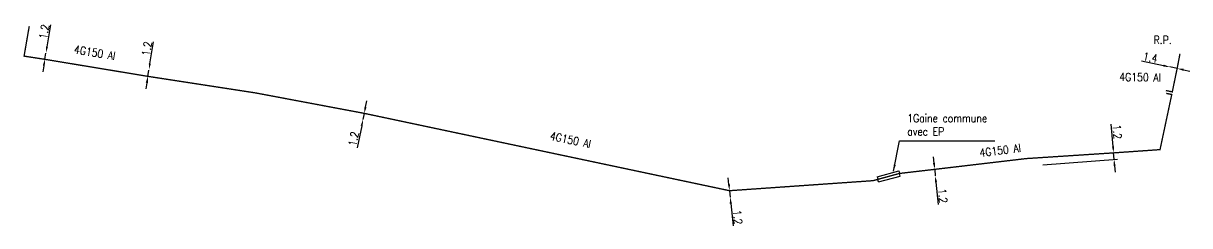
# Model space of a CAD drawing. Header units: millimetres. Extents: x 156000 to 157000, y 155106 to 155655.
# Drawn here: x 156554.7 to 156773.4, y 155105.6 to 155143.5 of the extents above; entities that cross this region are included whole.
import ezdxf
from ezdxf.enums import TextEntityAlignment as Align

# ---------------------------------------------------------------- set-up
doc = ezdxf.new("R2010")
doc.units = ezdxf.units.MM
doc.header["$PDMODE"] = 34
doc.linetypes.add('B_ST_Al', pattern=[2000, 1000, 1000])
doc.layers.get('Defpoints').update_dxf_attribs({"linetype": 'CONTINUOUS'})
doc.layers.add('B_100', color=3, linetype='CONTINUOUS')
doc.layers.add('B_400', color=7, linetype='CONTINUOUS')
doc.styles.get("Standard").update_dxf_attribs({"font": 'romans.shx', "width": 0.85})
doc.dimstyles.get("Standard").update_dxf_attribs({"dimtxt": 1.5, "dimasz": 1.2, "dimexe": 0.625, "dimexo": 0.625, "dimgap": 0.25, "dimtad": 1, "dimdec": 1, "dimzin": 0, "dimdsep": 46, "dimtxsty": 'Standard', "dimcen": -0.5, "dimadec": 0, "dimazin": 0, "dimtfac": 1, "dimtdec": 1, "dimtmove": 0, "dimatfit": 3, "dimfxl": 1, "dimtolj": 1, "dimtzin": 0, "dimarcsym": 0})

# ---------------------------------------------------------------- blocks, each defined once
blk = doc.blocks.new('*D9')
at = {"layer": 'B_100', "color": 0, "linetype": 'Continuous', "lineweight": -2}
for p, q in [((156559.17, 155139.15), (156559.86, 155143.28)), ((156558.77, 155136.79), (156558.97, 155137.97)), ((156558.57, 155135.6), (156558.37, 155134.42))]:
    blk.add_line(p, q, dxfattribs=at)
at = {"layer": 'B_100', "color": 0, "linetype": 'Continuous'}
for points in [[(156558.97, 155139.19), (156559.36, 155139.12), (156558.97, 155137.97)], [(156558.37, 155135.64), (156558.76, 155135.57), (156558.77, 155136.79)]]:
    blk.add_solid(points, dxfattribs=at)
at = {"layer": 'Defpoints', "color": 0, "linetype": 'Continuous'}
for p in [(156558.97, 155137.97), (156558.97, 155137.97), (156558.77, 155136.79)]:
    blk.add_point(p, dxfattribs=at)
at = {"layer": 'B_100', "color": 0, "linetype": 'Continuous', "insert": (156558.63, 155141.98), "char_height": 1.5, "attachment_point": 5, "rotation": 80.4159}
blk.add_mtext('\\A1;1.2', dxfattribs=at)
blk = doc.blocks.new('*D10')
at = {"layer": 'B_100', "color": 0, "linetype": 'Continuous', "lineweight": -2}
for p, q in [((156578.46, 155135.97), (156579.12, 155140.1)), ((156578.08, 155133.6), (156578.27, 155134.78)), ((156577.89, 155132.41), (156577.7, 155131.23))]:
    blk.add_line(p, q, dxfattribs=at)
at = {"layer": 'B_100', "color": 0, "linetype": 'Continuous'}
for points in [[(156578.26, 155136), (156578.65, 155135.94), (156578.27, 155134.78)], [(156577.69, 155132.44), (156578.08, 155132.38), (156578.08, 155133.6)]]:
    blk.add_solid(points, dxfattribs=at)
at = {"layer": 'Defpoints', "color": 0, "linetype": 'Continuous'}
for p in [(156578.08, 155133.6), (156578.27, 155134.78), (156578.27, 155134.78)]:
    blk.add_point(p, dxfattribs=at)
at = {"layer": 'B_100', "color": 0, "linetype": 'Continuous', "insert": (156577.9, 155138.79), "char_height": 1.5, "attachment_point": 5, "rotation": 80.8815}
blk.add_mtext('\\A1;1.2', dxfattribs=at)
blk = doc.blocks.new('*D11')
at = {"layer": 'B_100', "color": 0, "linetype": 'Continuous', "lineweight": -2}
for p, q in [((156618.89, 155127.84), (156619.14, 155129.02)), ((156618.65, 155126.66), (156618.41, 155125.49)), ((156618.17, 155124.31), (156617.33, 155120.21))]:
    blk.add_line(p, q, dxfattribs=at)
at = {"layer": 'B_100', "color": 0, "linetype": 'Continuous'}
for points in [[(156618.7, 155127.88), (156619.09, 155127.8), (156618.65, 155126.66)], [(156617.97, 155124.35), (156618.37, 155124.27), (156618.41, 155125.49)]]:
    blk.add_solid(points, dxfattribs=at)
at = {"layer": 'Defpoints', "color": 0, "linetype": 'Continuous'}
for p in [(156618.41, 155125.49), (156618.41, 155125.49), (156618.65, 155126.66)]:
    blk.add_point(p, dxfattribs=at)
at = {"layer": 'B_100', "color": 0, "linetype": 'Continuous', "insert": (156616.65, 155121.88), "char_height": 1.5, "attachment_point": 5, "rotation": 78.395}
blk.add_mtext('\\A1;1.2', dxfattribs=at)
blk = doc.blocks.new('*D12')
at = {"layer": 'B_100', "color": 0, "linetype": 'Continuous', "lineweight": -2}
for p, q in [((156687.03, 155113.35), (156686.91, 155114.55)), ((156687.14, 155112.16), (156687.26, 155110.96)), ((156687.38, 155109.77), (156687.8, 155105.6))]:
    blk.add_line(p, q, dxfattribs=at)
at = {"layer": 'B_100', "color": 0, "linetype": 'Continuous'}
for points in [[(156687.22, 155113.37), (156686.83, 155113.33), (156687.14, 155112.16)], [(156687.58, 155109.79), (156687.18, 155109.75), (156687.26, 155110.96)]]:
    blk.add_solid(points, dxfattribs=at)
at = {"layer": 'Defpoints', "color": 0, "linetype": 'Continuous'}
for p in [(156687.14, 155112.16), (156687.26, 155110.96), (156687.26, 155110.96)]:
    blk.add_point(p, dxfattribs=at)
at = {"layer": 'B_100', "color": 0, "linetype": 'Continuous', "insert": (156688.65, 155107.19), "char_height": 1.5, "attachment_point": 5, "rotation": 275.7185}
blk.add_mtext('\\A1;1.2', dxfattribs=at)
blk = doc.blocks.new('*D13')
at = {"layer": 'B_100', "color": 0, "linetype": 'Continuous', "lineweight": -2}
for p, q in [((156725.48, 155117.35), (156725.35, 155118.54)), ((156725.6, 155116.16), (156725.72, 155114.96)), ((156725.84, 155113.77), (156726.27, 155109.6))]:
    blk.add_line(p, q, dxfattribs=at)
at = {"layer": 'B_100', "color": 0, "linetype": 'Continuous'}
for points in [[(156725.68, 155117.37), (156725.28, 155117.33), (156725.6, 155116.16)], [(156726.04, 155113.79), (156725.65, 155113.75), (156725.72, 155114.96)]]:
    blk.add_solid(points, dxfattribs=at)
at = {"layer": 'Defpoints', "color": 0, "linetype": 'Continuous'}
for p in [(156725.6, 155116.16), (156725.72, 155114.96), (156725.72, 155114.96)]:
    blk.add_point(p, dxfattribs=at)
at = {"layer": 'B_100', "color": 0, "linetype": 'Continuous', "insert": (156727.11, 155111.19), "char_height": 1.5, "attachment_point": 5, "rotation": 275.8701}
blk.add_mtext('\\A1;1.2', dxfattribs=at)
blk = doc.blocks.new('*D14')
at = {"layer": 'B_100', "color": 0, "linetype": 'Continuous', "lineweight": -2}
for p, q in [((156759.04, 155120.44), (156758.72, 155124.62)), ((156759.23, 155118.05), (156759.14, 155119.25)), ((156759.76, 155119.3), (156759.76, 155119.3)), ((156745.89, 155117.02), (156759.85, 155118.1)), ((156759.32, 155116.85), (156759.41, 155115.66))]:
    blk.add_line(p, q, dxfattribs=at)
at = {"layer": 'B_100', "color": 0, "linetype": 'Continuous'}
for points in [[(156759.24, 155120.46), (156758.84, 155120.43), (156759.14, 155119.25)], [(156759.52, 155116.87), (156759.12, 155116.84), (156759.23, 155118.05)]]:
    blk.add_solid(points, dxfattribs=at)
at = {"layer": 'Defpoints', "color": 0, "linetype": 'Continuous'}
for p in [(156759.14, 155119.25), (156745.27, 155116.97), (156759.23, 155118.05)]:
    blk.add_point(p, dxfattribs=at)
at = {"layer": 'B_100', "color": 0, "linetype": 'Continuous', "insert": (156759.83, 155123.21), "char_height": 1.5, "attachment_point": 5, "rotation": 274.421}
blk.add_mtext('\\A1;1.2', dxfattribs=at)
blk = doc.blocks.new('*D15')
at = {"layer": 'B_100', "color": 0, "linetype": 'Continuous', "lineweight": -2}
for p, q in [((156768.51, 155135.6), (156764.35, 155136.46)), ((156771.06, 155135.08), (156769.69, 155135.36)), ((156772.23, 155134.83), (156773.41, 155134.59))]:
    blk.add_line(p, q, dxfattribs=at)
at = {"layer": 'B_100', "color": 0, "linetype": 'Continuous'}
for points in [[(156768.55, 155135.8), (156768.47, 155135.4), (156769.69, 155135.36)], [(156772.27, 155135.03), (156772.19, 155134.64), (156771.06, 155135.08)]]:
    blk.add_solid(points, dxfattribs=at)
at = {"layer": 'Defpoints', "color": 0, "linetype": 'Continuous'}
for p in [(156769.69, 155135.36), (156769.69, 155135.36), (156771.06, 155135.08)]:
    blk.add_point(p, dxfattribs=at)
at = {"layer": 'B_100', "color": 0, "linetype": 'Continuous', "insert": (156766.04, 155137.13), "char_height": 1.5, "attachment_point": 5, "rotation": 348.3656}
blk.add_mtext('\\A1;1.4', dxfattribs=at)

msp = doc.modelspace()

# ---------------------------------------------------------------- linework, layer by layer
at = {"layer": 'B_100', "linetype": 'B_ST_Al', "const_width": 0.25, "flags": 128}
for points in [[(156555.84, 155143.01), (156554.87, 155137.39), (156558.77, 155136.79), (156578.08, 155133.6), (156598.23, 155130.5), (156618.65, 155126.66), (156687.14, 155112.16), (156714.05, 155114.04), (156718.98, 155115.39), (156725.6, 155116.16), (156742.74, 155118.18), (156759.14, 155119.25), (156767.85, 155119.86), (156770.05, 155130.2), (156769.01, 155130.41)], [(156771.59, 155137.84), (156771.06, 155135.08), (156770.15, 155130.69), (156768.95, 155130.94)]]:
    msp.add_lwpolyline(points, dxfattribs=at)
at = {"layer": 'B_400', "color": 7, "linetype": 'CONTINUOUS'}
for p, q in [((156714.83, 155114.77), (156718.85, 155115.87)), ((156714.83, 155114.77), (156714.96, 155114.28)), ((156715.09, 155113.8), (156714.96, 155114.28)), ((156715.09, 155113.8), (156719.11, 155114.91)), ((156718.85, 155115.87), (156718.98, 155115.39)), ((156719.11, 155114.91), (156718.98, 155115.39))]:
    msp.add_line(p, q, dxfattribs=at)

# ---------------------------------------------------------------- texts
at = {"layer": 'B_100', "linetype": 'Continuous', "width": 0.85}
msp.add_text('R.P.', height=1.5, dxfattribs=at).set_placement((156768.36, 155140.42), align=Align.MIDDLE)
for rotation, p in [(350.4787, (156568.13, 155138.04)), (359.1878, (156764.12, 155133.44)), (348.2309, (156657.33, 155121.68)), (7.0395, (156737.88, 155119.72))]:
    msp.add_text('4G150 Al', height=1.5, rotation=rotation, dxfattribs=at).set_placement(p, align=Align.MIDDLE)
at = {"layer": 'B_400', "linetype": 'Continuous', "insert": (156720.46, 155126.5), "char_height": 1.5, "attachment_point": 1}
msp.add_mtext('\\A1;1Gaine commune \\Pavec EP', dxfattribs=at)

# ---------------------------------------------------------------- dimensions: what is measured, and where the dimension line sits
at = {"layer": 'B_100', "linetype": 'Continuous'}
for base, p1, p2, angle, picture, middle in [((156558.97, 155137.97), (156558.77, 155136.79), (156558.97, 155137.97), 260.4159, '*D9', (156559.61, 155141.81)), ((156578.27, 155134.78), (156578.08, 155133.6), (156578.27, 155134.78), 260.8815, '*D10', (156578.88, 155138.63)), ((156769.69, 155135.36), (156771.06, 155135.08), (156769.69, 155135.36), 348.3656, '*D15', (156765.84, 155136.15)), ((156618.41, 155125.49), (156618.65, 155126.66), (156618.41, 155125.49), 78.395, '*D11', (156617.63, 155121.67)), ((156759.23, 155118.05), (156759.14, 155119.25), (156745.27, 155116.97), 94.421, '*D14', (156758.84, 155123.13)), ((156725.72, 155114.96), (156725.6, 155116.16), (156725.72, 155114.96), 95.8701, '*D13', (156726.12, 155111.09)), ((156687.26, 155110.96), (156687.14, 155112.16), (156687.26, 155110.96), 95.7185, '*D12', (156687.65, 155107.09))]:
    dim = msp.add_linear_dim(base=base, p1=p1, p2=p2, angle=angle, dimstyle='Standard', dxfattribs=at)
    dim.commit()
    dim.dimension.update_dxf_attribs({"geometry": picture, "text_midpoint": middle, "dimtype": 160})

# ---------------------------------------------------------------- leaders
at = {"layer": 'B_400', "linetype": 'Continuous', "annotation_type": 0, "has_hookline": 1, "hookline_direction": 0, "text_width": 16.39}
msp.add_leader([(156717.89, 155115.83), (156719.01, 155121.5), (156720.21, 155121.5)], dimstyle='Standard', override={"dimgap": 0.25, "dimtad": 1}, dxfattribs=at)

doc.saveas('drawing.dxf')
